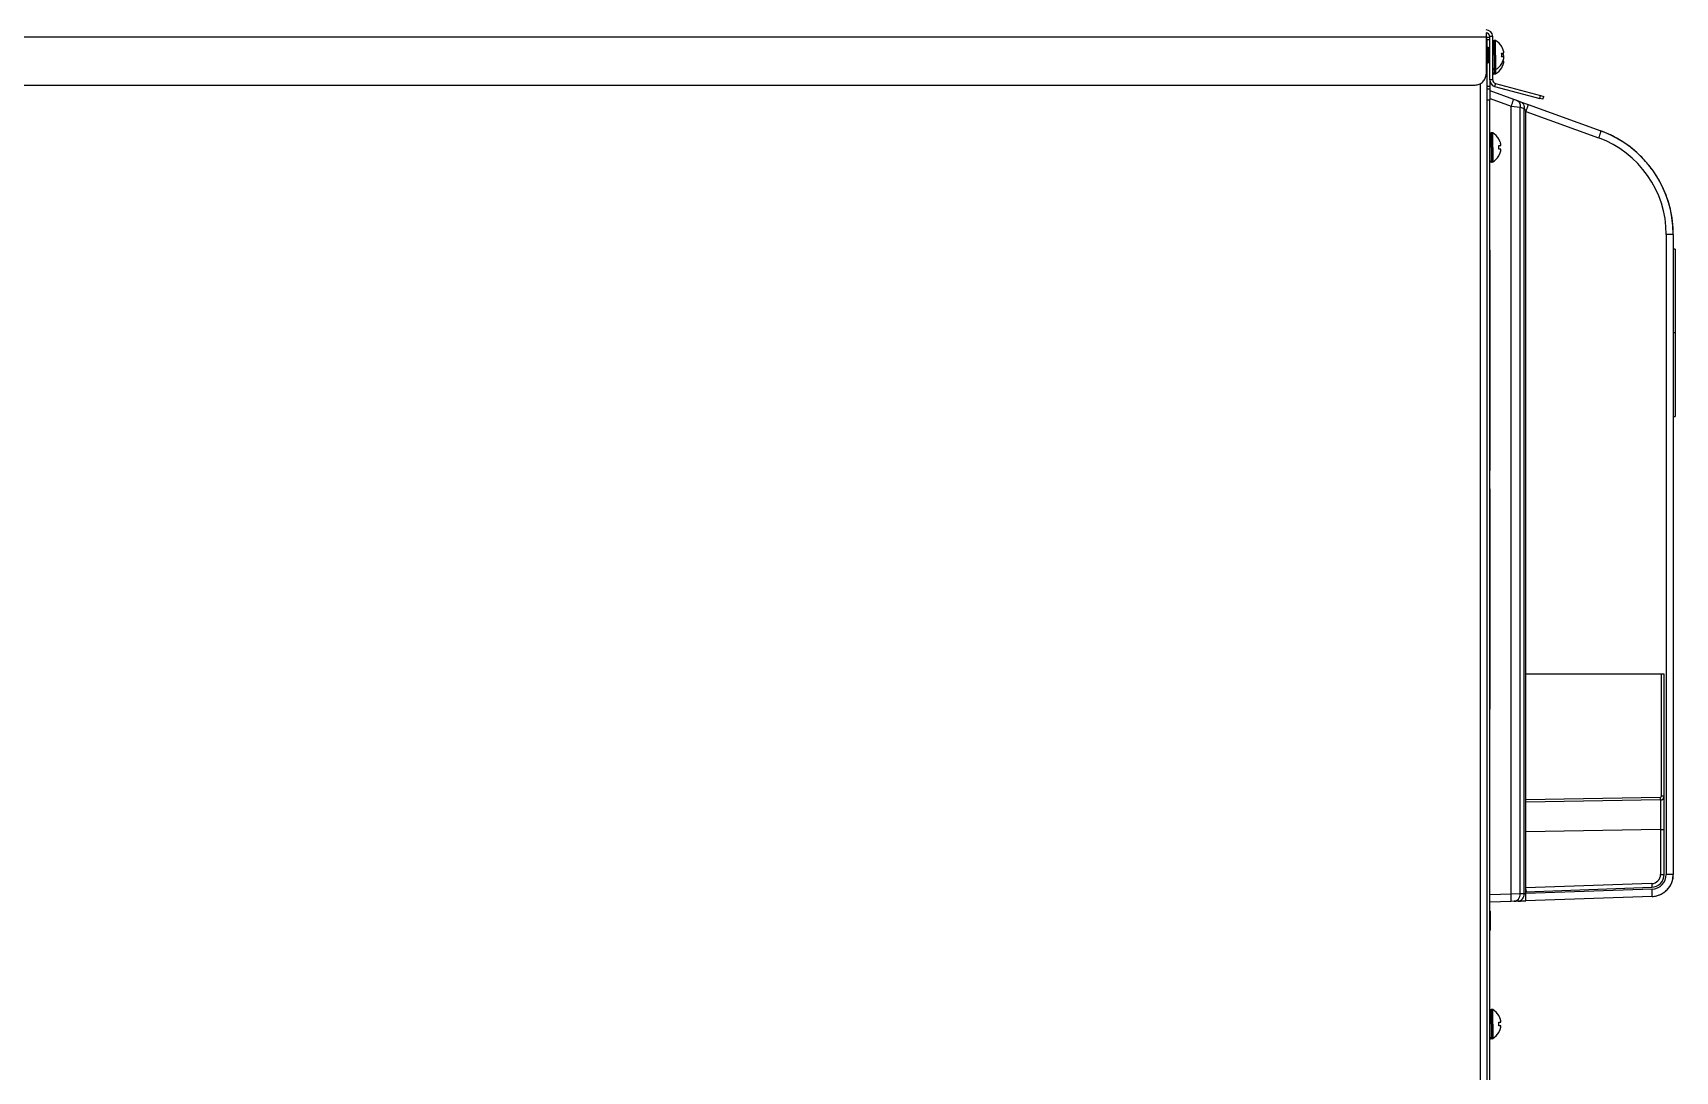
# Model space of a CAD drawing. Extents: x -1584 to 3730, y -1918 to 2655.
# Drawn here: x -1089.8 to -642.5, y 701.5 to 984.3 of the extents above; entities that cross this region are included whole.
import ezdxf

# ---------------------------------------------------------------- set-up
doc = ezdxf.new("R2010")
doc.units = 0
doc.header["$LTSCALE"] = 65.395
doc.layers.get('0').update_dxf_attribs({"linetype": 'CONTINUOUS'})
doc.layers.add('ASSI', color=7, linetype='CONTINUOUS')
doc.layers.add('GEOM', color=7, linetype='CONTINUOUS')

msp = doc.modelspace()

# ---------------------------------------------------------------- linework, layer by layer
at = {"linetype": 'CONTINUOUS'}
for p, q in [((-693.83, 982.35), (-694.03, 982.35)), ((-693.83, 982.35), (-693.83, -137.15)), ((-689.79, 980.5), (-689.75, 980.5)), ((-689.79, 978.7), (-689.24, 978.7)), ((-689.24, 977.7), (-689.79, 977.7)), ((-689.75, 975.9), (-689.79, 975.9)), ((-689.24, 976.55), (-689.46, 976.55)), ((-689.75, 974.75), (-689.79, 974.75)), ((-695.63, 970.4), (-695.63, -137.15)), ((-690.59, 955.35), (-690.55, 955.35)), ((-690.59, 953.55), (-690.04, 953.55)), ((-690.04, 952.55), (-690.59, 952.55)), ((-690.55, 950.75), (-690.59, 950.75)), ((-692.88, 745.09), (-693.03, 745.18)), ((-692.88, 745.09), (-692.88, 739.89)), ((-692.88, 739.89), (-693.03, 739.8)), ((-690.59, 716.65), (-690.55, 716.65)), ((-690.59, 714.85), (-690.04, 714.85)), ((-690.04, 713.85), (-690.59, 713.85)), ((-690.55, 712.05), (-690.59, 712.05))]:
    msp.add_line(p, q, dxfattribs=at)
for centre, radius, start, end in [((-693.84, 978.01), 4.75, 28.9687, 31.5341), ((-693.84, 978.02), 4.75, 28.0074, 28.9684), ((-693.83, 978.02), 4.75, 26.6813, 28.0074), ((-693.83, 978.02), 4.74, 25.5402, 26.6812), ((-693.83, 978.02), 4.74, 24.5722, 25.5402), ((-693.82, 978.02), 4.73, 23.3175, 24.5722), ((-693.82, 978.02), 4.73, 22.5474, 23.3174), ((-693.81, 978.03), 4.72, 21.0025, 22.5476), ((-693.8, 978.03), 4.72, 20.5181, 21.0023), ((-693.79, 978.03), 4.7, 18.4656, 20.5187), ((-693.78, 978.04), 4.68, 17.3773, 18.465), ((-693.54, 978.2), 3.79, 0.0089, 7.5987), ((-693.54, 978.2), 3.79, 352.4013, 359.9911), ((-693.84, 978.39), 4.75, 328.4659, 331.0313), ((-693.84, 978.38), 4.75, 331.0316, 331.9926), ((-693.83, 978.38), 4.75, 331.9926, 333.3187), ((-693.83, 977.23), 4.75, 331.9926, 333.3187), ((-693.83, 978.38), 4.74, 333.3188, 334.4598), ((-693.83, 977.23), 4.74, 333.3188, 334.4598), ((-693.83, 978.38), 4.74, 334.4598, 335.4278), ((-693.83, 977.23), 4.74, 334.4598, 335.4278), ((-693.82, 978.38), 4.73, 335.4278, 336.6825), ((-693.82, 977.23), 4.73, 335.4278, 336.6825), ((-693.82, 978.38), 4.73, 336.6826, 337.4526), ((-693.82, 977.23), 4.73, 336.6826, 337.4526), ((-693.82, 976.87), 4.73, 22.5473, 22.7082), ((-693.81, 976.88), 4.72, 21.0025, 22.5476), ((-693.81, 978.37), 4.72, 337.4524, 338.9975), ((-693.81, 977.22), 4.72, 337.4524, 338.9975), ((-693.8, 976.88), 4.72, 20.5181, 21.0023), ((-693.8, 978.37), 4.72, 338.9977, 339.4819), ((-693.8, 977.22), 4.72, 338.9977, 339.4819), ((-693.79, 976.88), 4.7, 18.4656, 20.5187), ((-693.79, 978.37), 4.7, 339.4813, 341.5344), ((-693.79, 977.22), 4.7, 339.4813, 341.5344), ((-693.78, 976.89), 4.68, 17.3773, 18.465), ((-693.78, 978.36), 4.68, 341.535, 342.6227), ((-693.78, 977.21), 4.68, 341.535, 342.6227), ((-693.76, 978.04), 4.67, 16.3949, 17.3772), ((-693.76, 976.89), 4.67, 16.3949, 17.3772), ((-693.76, 978.36), 4.67, 342.6228, 343.6051), ((-693.76, 977.21), 4.67, 342.6228, 343.6051), ((-693.73, 978.05), 4.64, 14.3176, 16.3964), ((-693.73, 976.9), 4.64, 14.3176, 16.3964), ((-693.73, 978.35), 4.64, 343.6036, 345.6824), ((-693.73, 977.2), 4.64, 343.6036, 345.6824), ((-691.23, 978.95), 2.01, 5.1401, 7.2744), ((-691.23, 978.95), 2.01, 352.7259, 354.7415), ((-691.23, 977.8), 2.01, 5.1401, 7.2744), ((-691.23, 977.45), 2.01, 5.2585, 7.2741), ((-691.23, 977.45), 2.01, 352.7256, 354.8598), ((-691.23, 976.3), 2.01, 5.2585, 7.2741), ((-691.23, 976.3), 2.01, 352.7256, 354.8598), ((-691.2, 978.95), 1.98, 4.2856, 5.1372), ((-691.19, 978.95), 1.97, 3.0233, 4.286), ((-691.19, 978.95), 1.97, 355.3984, 356.7833), ((-691.21, 978.95), 1.98, 354.7442, 355.3991), ((-691.2, 977.8), 1.98, 4.2856, 5.1372), ((-691.19, 977.8), 1.97, 3.0233, 4.286), ((-691.19, 977.8), 1.97, 355.3984, 356.7833), ((-691.2, 977.8), 1.98, 354.8785, 355.3992), ((-691.21, 977.45), 1.98, 4.6009, 5.2558), ((-691.19, 977.45), 1.97, 3.2167, 4.6016), ((-691.19, 977.45), 1.97, 355.714, 356.9766), ((-691.2, 977.45), 1.98, 354.8627, 355.7144), ((-691.21, 976.3), 1.98, 4.6009, 5.2558), ((-691.19, 976.3), 1.97, 3.2167, 4.6016), ((-691.19, 976.3), 1.97, 355.714, 356.9766), ((-691.2, 976.3), 1.98, 354.8627, 355.7144), ((-691.18, 978.95), 1.96, 1.9964, 3.0228), ((-691.17, 978.95), 1.95, 0.9261, 1.9964), ((-691.17, 978.95), 1.95, 359.8006, 0.9258), ((-691.17, 978.95), 1.95, 358.8459, 359.8005), ((-691.18, 978.95), 1.96, 357.6234, 358.8455), ((-691.18, 978.95), 1.96, 356.7841, 357.6235), ((-691.18, 977.8), 1.96, 1.9964, 3.0228), ((-691.17, 977.8), 1.95, 0.9261, 1.9964), ((-691.17, 977.8), 1.95, 359.8006, 0.9258), ((-691.17, 977.8), 1.95, 358.8459, 359.8005), ((-691.18, 977.8), 1.96, 357.6234, 358.8455), ((-691.18, 977.8), 1.96, 357.0527, 357.6236), ((-691.18, 977.8), 1.96, 356.7843, 357.0528), ((-691.18, 977.45), 1.96, 2.3765, 3.2159), ((-691.18, 977.45), 1.95, 1.1545, 2.3767), ((-691.17, 977.45), 1.95, 0.1995, 1.1541), ((-691.17, 977.45), 1.95, 359.0741, 0.1995), ((-691.17, 977.45), 1.95, 358.0037, 359.0738), ((-691.18, 977.45), 1.96, 356.9771, 358.0037), ((-691.18, 976.3), 1.96, 2.3765, 3.2159), ((-691.18, 976.3), 1.95, 1.1545, 2.3767), ((-691.17, 976.3), 1.95, 0.1995, 1.1541), ((-691.17, 976.3), 1.95, 359.0741, 0.1995), ((-691.17, 976.3), 1.95, 358.0037, 359.0738), ((-691.18, 976.3), 1.96, 356.9771, 358.0037), ((-693.84, 977.24), 4.75, 328.4659, 331.0313), ((-693.84, 977.23), 4.75, 331.0316, 331.9926), ((-694.64, 952.86), 4.75, 28.9687, 31.5341), ((-694.34, 953.05), 3.79, 0.0089, 7.5987), ((-694.34, 953.05), 3.79, 352.4013, 359.9911), ((-694.64, 952.87), 4.75, 28.0074, 28.9684), ((-694.63, 952.87), 4.75, 26.6813, 28.0074), ((-694.63, 952.87), 4.74, 25.5402, 26.6812), ((-694.63, 952.87), 4.74, 24.5722, 25.5402), ((-694.62, 952.87), 4.73, 23.3175, 24.5722), ((-694.62, 952.87), 4.73, 22.5474, 23.3174), ((-694.61, 952.88), 4.72, 21.0025, 22.5476), ((-694.6, 952.88), 4.72, 20.5181, 21.0023), ((-694.59, 952.88), 4.7, 18.4656, 20.5187), ((-694.58, 952.89), 4.68, 17.3773, 18.465), ((-694.56, 952.89), 4.67, 16.3949, 17.3772), ((-694.53, 952.9), 4.64, 14.3176, 16.3964), ((-692.03, 953.8), 2.01, 5.1401, 7.2744), ((-692.03, 953.8), 2.01, 352.7259, 354.7415), ((-692, 953.8), 1.98, 4.2856, 5.1372), ((-691.99, 953.8), 1.97, 3.0233, 4.286), ((-691.99, 953.8), 1.97, 355.3984, 356.7833), ((-692.01, 953.8), 1.98, 354.7442, 355.3991), ((-691.98, 953.8), 1.96, 1.9964, 3.0228), ((-691.97, 953.8), 1.95, 0.9261, 1.9964), ((-691.97, 953.8), 1.95, 359.8006, 0.9258), ((-691.97, 953.8), 1.95, 358.8459, 359.8005), ((-691.98, 953.8), 1.96, 357.6234, 358.8455), ((-691.98, 953.8), 1.96, 356.7841, 357.6235), ((-694.64, 953.24), 4.75, 328.4659, 331.0313), ((-694.64, 953.23), 4.75, 331.0316, 331.9926), ((-694.63, 953.23), 4.75, 331.9926, 333.3187), ((-694.63, 953.23), 4.74, 333.3188, 334.4598), ((-694.63, 953.23), 4.74, 334.4598, 335.4278), ((-694.62, 953.23), 4.73, 335.4278, 336.6825), ((-694.62, 953.23), 4.73, 336.6826, 337.4526), ((-694.61, 953.22), 4.72, 337.4524, 338.9975), ((-694.6, 953.22), 4.72, 338.9977, 339.4819), ((-694.59, 953.22), 4.7, 339.4813, 341.5344), ((-694.58, 953.21), 4.68, 341.535, 342.6227), ((-694.56, 953.21), 4.67, 342.6228, 343.6051), ((-694.53, 953.2), 4.64, 343.6036, 345.6824), ((-692.03, 952.3), 2.01, 5.2585, 7.2741), ((-692.03, 952.3), 2.01, 352.7256, 354.8598), ((-692.01, 952.3), 1.98, 4.6009, 5.2558), ((-691.99, 952.3), 1.97, 3.2167, 4.6016), ((-691.99, 952.3), 1.97, 355.714, 356.9766), ((-692, 952.3), 1.98, 354.8627, 355.7144), ((-691.98, 952.3), 1.96, 2.3765, 3.2159), ((-691.98, 952.3), 1.95, 1.1545, 2.3767), ((-691.97, 952.3), 1.95, 0.1995, 1.1541), ((-691.97, 952.3), 1.95, 359.0741, 0.1995), ((-691.97, 952.3), 1.95, 358.0037, 359.0738), ((-691.98, 952.3), 1.96, 356.9771, 358.0037), ((-694.64, 714.16), 4.75, 28.9687, 31.5341), ((-694.64, 714.17), 4.75, 28.0074, 28.9684), ((-694.63, 714.17), 4.75, 26.6813, 28.0074), ((-694.63, 714.17), 4.74, 25.5402, 26.6812), ((-694.63, 714.17), 4.74, 24.5722, 25.5402), ((-694.62, 714.17), 4.73, 23.3175, 24.5722), ((-694.62, 714.17), 4.73, 22.5474, 23.3174), ((-694.61, 714.18), 4.72, 21.0025, 22.5476), ((-694.6, 714.18), 4.72, 20.5181, 21.0023), ((-694.59, 714.18), 4.7, 18.4656, 20.5187), ((-694.58, 714.19), 4.68, 17.3773, 18.465), ((-694.34, 714.35), 3.79, 0.0089, 7.5987), ((-694.34, 714.35), 3.79, 352.4013, 359.9911), ((-694.64, 714.54), 4.75, 328.4659, 331.0313), ((-694.64, 714.53), 4.75, 331.0316, 331.9926), ((-694.63, 714.53), 4.75, 331.9926, 333.3187), ((-694.63, 714.53), 4.74, 333.3188, 334.4598), ((-694.63, 714.53), 4.74, 334.4598, 335.4278), ((-694.62, 714.53), 4.73, 335.4278, 336.6825), ((-694.62, 714.53), 4.73, 336.6826, 337.4526), ((-694.61, 714.52), 4.72, 337.4524, 338.9975), ((-694.6, 714.52), 4.72, 338.9977, 339.4819), ((-694.59, 714.52), 4.7, 339.4813, 341.5344), ((-694.58, 714.51), 4.68, 341.535, 342.6227), ((-694.56, 714.19), 4.67, 16.3949, 17.3772), ((-694.56, 714.51), 4.67, 342.6228, 343.6051), ((-694.53, 714.2), 4.64, 14.3176, 16.3964), ((-694.53, 714.5), 4.64, 343.6036, 345.6824), ((-692.03, 715.1), 2.01, 5.1401, 7.2744), ((-692.03, 715.1), 2.01, 352.7259, 354.7415), ((-692.03, 713.6), 2.01, 5.2585, 7.2741), ((-692.03, 713.6), 2.01, 352.7256, 354.8598), ((-692, 715.1), 1.98, 4.2856, 5.1372), ((-691.99, 715.1), 1.97, 3.0233, 4.286), ((-691.99, 715.1), 1.97, 355.3984, 356.7833), ((-692.01, 715.1), 1.98, 354.7442, 355.3991), ((-692.01, 713.6), 1.98, 4.6009, 5.2558), ((-691.99, 713.6), 1.97, 3.2167, 4.6016), ((-691.99, 713.6), 1.97, 355.714, 356.9766), ((-692, 713.6), 1.98, 354.8627, 355.7144), ((-691.98, 715.1), 1.96, 1.9964, 3.0228), ((-691.97, 715.1), 1.95, 0.9261, 1.9964), ((-691.97, 715.1), 1.95, 359.8006, 0.9258), ((-691.97, 715.1), 1.95, 358.8459, 359.8005), ((-691.98, 715.1), 1.96, 357.6234, 358.8455), ((-691.98, 715.1), 1.96, 356.7841, 357.6235), ((-691.98, 713.6), 1.96, 2.3765, 3.2159), ((-691.98, 713.6), 1.95, 1.1545, 2.3767), ((-691.97, 713.6), 1.95, 0.1995, 1.1541), ((-691.97, 713.6), 1.95, 359.0741, 0.1995), ((-691.97, 713.6), 1.95, 358.0037, 359.0738), ((-691.98, 713.6), 1.96, 356.9771, 358.0037)]:
    msp.add_arc(centre, radius, start, end, dxfattribs=at)
at = {"layer": 'ASSI', "linetype": 'CONTINUOUS'}
for p, q in [((-693.82, 979.8), (-693.83, 979.8)), ((-693.03, 979.8), (-693.14, 979.8)), ((-691.63, 982.2), (-691.83, 982.2)), ((-691.83, 978.2), (-691.83, 982.2)), ((-691.63, 978.2), (-691.63, 982.2)), ((-691.43, 978.2), (-691.43, 982.15)), ((-693.82, 976.6), (-693.83, 976.6)), ((-693.03, 976.6), (-693.14, 976.6)), ((-691.83, 978.2), (-691.83, 974.2)), ((-691.63, 978.2), (-691.63, 974.2)), ((-691.43, 978.2), (-691.43, 974.25)), ((-691.83, 974.2), (-691.83, 973.05)), ((-691.63, 974.2), (-691.83, 974.2)), ((-691.63, 973.05), (-691.83, 973.05)), ((-691.63, 974.2), (-691.63, 973.05)), ((-691.43, 974.25), (-691.43, 973.1)), ((-692.43, 957.05), (-692.63, 957.05)), ((-692.63, 953.05), (-692.63, 957.05)), ((-692.63, 953.05), (-692.63, 949.05)), ((-692.43, 953.05), (-692.43, 957.05)), ((-692.43, 953.05), (-692.43, 949.05)), ((-692.23, 953.05), (-692.23, 957)), ((-692.23, 953.05), (-692.23, 949.1)), ((-692.43, 949.05), (-692.63, 949.05)), ((-692.43, 718.35), (-692.63, 718.35)), ((-692.63, 714.35), (-692.63, 718.35)), ((-692.43, 714.35), (-692.43, 718.35)), ((-692.23, 714.35), (-692.23, 718.3)), ((-692.63, 714.35), (-692.63, 710.35)), ((-692.43, 714.35), (-692.43, 710.35)), ((-692.23, 714.35), (-692.23, 710.4)), ((-692.43, 710.35), (-692.63, 710.35))]:
    msp.add_line(p, q, dxfattribs=at)
for centre, radius, start, end in [((-691.83, 981.8), 0.4, 90, 180), ((-691.63, 981.8), 0.4, 59.6988, 90), ((-693.85, 978), 4.8, 31.5974, 59.6988), ((-693.85, 978), 4.8, 31.4579, 31.5974), ((-693.85, 978.4), 4.8, 300.3012, 328.4026), ((-693.85, 978.4), 4.8, 328.4026, 328.5421), ((-691.83, 974.6), 0.4, 180, 270), ((-691.83, 973.45), 0.4, 180, 270), ((-694.85, 977.25), 4.8, 303.2248, 303.8534), ((-691.63, 974.6), 0.4, 270, 300.3012), ((-691.63, 973.45), 0.4, 270, 300.3012), ((-693.85, 977.25), 4.8, 300.3012, 328.4026), ((-693.85, 977.25), 4.8, 328.4026, 328.5421), ((-692.63, 956.65), 0.4, 90, 180), ((-692.43, 956.65), 0.4, 59.6988, 90), ((-694.65, 952.85), 4.8, 31.5974, 59.6988), ((-694.65, 952.85), 4.8, 31.4579, 31.5974), ((-692.63, 949.45), 0.4, 180, 270), ((-692.43, 949.45), 0.4, 270, 300.3012), ((-694.65, 953.25), 4.8, 300.3012, 328.4026), ((-694.65, 953.25), 4.8, 328.4026, 328.5421), ((-692.63, 717.95), 0.4, 90, 180), ((-692.43, 717.95), 0.4, 59.6988, 90), ((-694.65, 714.15), 4.8, 31.5974, 59.6988), ((-694.65, 714.15), 4.8, 31.4579, 31.5974), ((-694.65, 714.55), 4.8, 300.3012, 328.4026), ((-694.65, 714.55), 4.8, 328.4026, 328.5421), ((-692.63, 710.75), 0.4, 180, 270), ((-692.43, 710.75), 0.4, 270, 300.3012)]:
    msp.add_arc(centre, radius, start, end, dxfattribs=at)
at = {"layer": 'GEOM', "linetype": 'CONTINUOUS'}
for p, q in [((-694.03, 984.26), (-694.03, 984.25)), ((-694.03, 984.25), (-694.03, 983.16)), ((-1455.23, 983.16), (-694.03, 983.16)), ((-694.03, 983.16), (-694.03, 973.05)), ((-693.83, 983.05), (-693.03, 983.05)), ((-693.83, 982.42), (-693.83, 983.05)), ((-693.83, 982.42), (-693.03, 982.42)), ((-693.83, 982.42), (-693.83, 982.35)), ((-693.82, 979.8), (-693.83, 979.8)), ((-693.82, 979.8), (-693.8, 979.83)), ((-693.8, 979.83), (-693.82, 979.8)), ((-693.82, 976.6), (-693.82, 979.8)), ((-693.8, 979.83), (-693.53, 980.3)), ((-693.53, 980.3), (-693.8, 979.83)), ((-693.53, 980.3), (-693.43, 980.3)), ((-693.43, 980.3), (-693.53, 980.3)), ((-693.53, 976.1), (-693.53, 980.3)), ((-693.43, 980.3), (-693.14, 979.8)), ((-693.14, 979.8), (-693.43, 980.3)), ((-693.43, 976.1), (-693.43, 980.3)), ((-693.03, 979.8), (-693.14, 979.8)), ((-693.14, 976.6), (-693.14, 979.8)), ((-693.03, 980.45), (-693.03, 983.25)), ((-692.23, 983.25), (-693.03, 983.25)), ((-693.03, 978.2), (-693.03, 980.45)), ((-692.23, 981.8), (-692.23, 983.25)), ((-692.23, 981.77), (-692.23, 981.8)), ((-692.23, 980.45), (-692.23, 981.77)), ((-692.23, 980.4), (-692.23, 980.45)), ((-692.23, 978.2), (-692.23, 980.4)), ((-693.82, 976.6), (-693.83, 976.6)), ((-693.82, 976.6), (-693.8, 976.57)), ((-693.8, 976.57), (-693.82, 976.6)), ((-693.8, 976.57), (-693.53, 976.1)), ((-693.53, 976.1), (-693.8, 976.57)), ((-693.53, 976.1), (-693.43, 976.1)), ((-693.43, 976.1), (-693.53, 976.1)), ((-693.43, 976.1), (-693.14, 976.6)), ((-693.14, 976.6), (-693.43, 976.1)), ((-693.03, 976.6), (-693.14, 976.6)), ((-693.03, 976.6), (-693.03, 978.2)), ((-693.03, 975.95), (-693.03, 976.6)), ((-693.03, 971.43), (-693.03, 975.95)), ((-692.23, 976), (-692.23, 978.2)), ((-692.23, 975.95), (-692.23, 976)), ((-692.23, 974.63), (-692.23, 975.95)), ((-693.03, 971.43), (-693.03, 969.68)), ((-692.23, 971.43), (-693.03, 971.43)), ((-692.23, 974.6), (-692.23, 974.63)), ((-692.23, 971.43), (-692.23, 974.6)), ((-1452.23, 970.05), (-697.03, 970.05)), ((-693.03, 969.68), (-693.83, 969.68)), ((-693.83, 969.05), (-693.03, 969.05)), ((-693.03, 969.68), (-693.03, 969.05)), ((-693.03, 969.05), (-693.03, 966.05)), ((-693.03, 968.55), (-686.59, 966.2)), ((-693.03, 966.45), (-692.91, 966.4)), ((-692.91, 966.4), (-687.2, 964.32)), ((-691.49, 970.47), (-691.7, 969.69)), ((-691.7, 969.69), (-679.39, 966.4)), ((-691.49, 970.47), (-679.19, 967.17)), ((-686.59, 966.2), (-685.75, 965.9)), ((-679.39, 966.4), (-679.19, 967.17)), ((-678.54, 966.17), (-679.39, 966.4)), ((-679.19, 967.17), (-678.34, 966.94)), ((-678.54, 966.17), (-678.34, 966.94)), ((-678.54, 966.17), (-678.34, 966.94)), ((-693.83, 966.05), (-693.03, 966.05)), ((-693.03, 289.85), (-693.03, 966.05)), ((-687.2, 749.75), (-687.2, 964.32)), ((-687.2, 964.32), (-684.71, 964.02)), ((-685.75, 965.9), (-684.66, 965.5)), ((-684.71, 749.78), (-684.71, 964.02)), ((-684.71, 964.02), (-683.61, 963.62)), ((-684.66, 965.5), (-682.58, 964.75)), ((-683.61, 749.82), (-683.61, 963.62)), ((-683.2, 809.62), (-683.2, 962.87)), ((-683.2, 962.87), (-663.39, 955.66)), ((-682.58, 964.75), (-662.77, 957.54)), ((-644.96, 929.35), (-644.96, 755.09)), ((-643.03, 929.35), (-644.96, 929.35)), ((-643.03, 929.34), (-643.03, 755.09)), ((-692.98, 925.05), (-693.03, 925.05)), ((-692.98, 923.05), (-693.03, 923.05)), ((-692.98, 925.05), (-692.98, 924.78)), ((-692.98, 924.78), (-692.98, 923.05)), ((-692.98, 923.05), (-692.98, 867.05)), ((-642.53, 925.33), (-643.03, 925.33)), ((-642.53, 925.33), (-642.53, 921.82)), ((-642.53, 921.82), (-642.53, 921.59)), ((-642.53, 921.59), (-642.53, 910.72)), ((-642.53, 910.72), (-642.53, 910.63)), ((-642.53, 910.63), (-642.53, 909.61)), ((-642.53, 909.61), (-642.53, 909.01)), ((-642.53, 909.01), (-642.53, 908.51)), ((-642.53, 908.51), (-642.53, 908.27)), ((-642.53, 908.27), (-642.53, 904.4)), ((-642.53, 904.4), (-642.53, 904.36)), ((-642.53, 904.36), (-642.53, 903.81)), ((-642.53, 903.81), (-642.53, 902.55)), ((-642.53, 902.55), (-643.03, 902.55)), ((-642.53, 902.55), (-642.53, 901.51)), ((-642.53, 901.51), (-642.53, 901.29)), ((-642.53, 901.29), (-642.53, 900.92)), ((-642.53, 900.92), (-642.53, 900.83)), ((-642.53, 900.83), (-642.53, 900.7)), ((-642.53, 900.7), (-642.53, 898.85)), ((-642.53, 898.85), (-642.53, 898.84)), ((-642.53, 898.84), (-642.53, 898.79)), ((-642.53, 898.79), (-642.53, 896.61)), ((-642.53, 896.61), (-642.53, 896.09)), ((-642.53, 896.09), (-642.53, 895.53)), ((-642.53, 895.53), (-642.53, 895.37)), ((-642.53, 895.37), (-642.53, 895.03)), ((-642.53, 895.03), (-642.53, 894.47)), ((-642.53, 894.47), (-642.53, 894.44)), ((-642.53, 894.44), (-642.53, 883.51)), ((-642.53, 883.51), (-642.53, 883.33)), ((-642.53, 883.33), (-642.53, 879.77)), ((-643.03, 879.77), (-642.53, 879.77)), ((-692.98, 867.05), (-693.03, 867.05)), ((-692.98, 865.05), (-693.03, 865.05)), ((-692.98, 865.05), (-693.03, 865.05)), ((-692.98, 867.05), (-692.98, 865.32)), ((-692.98, 865.32), (-692.98, 865.05)), ((-692.98, 860.05), (-693.03, 860.05)), ((-692.98, 860.05), (-692.98, 859.78)), ((-692.98, 859.78), (-692.98, 858.05)), ((-692.98, 858.05), (-693.03, 858.05)), ((-692.98, 858.05), (-692.98, 802.05)), ((-645.53, 809.62), (-683.2, 809.62)), ((-683.2, 750.39), (-683.2, 809.62)), ((-646.28, 776.36), (-646.28, 809.62)), ((-645.53, 755.09), (-645.53, 809.62)), ((-692.98, 802.05), (-693.03, 802.05)), ((-692.98, 802.05), (-692.98, 800.32)), ((-692.98, 800.05), (-693.03, 800.05)), ((-692.98, 800.05), (-693.03, 800.05)), ((-692.98, 800.32), (-692.98, 800.05)), ((-683.18, 775.47), (-646.52, 776.11)), ((-646.52, 775.36), (-683.17, 774.72)), ((-645.53, 776.36), (-646.28, 776.36)), ((-646.52, 767.36), (-683.17, 766.72)), ((-646.52, 767.36), (-645.53, 767.36)), ((-646.52, 767.36), (-646.52, 755.09)), ((-683.2, 750.39), (-648.91, 751.59)), ((-648.93, 752.59), (-683.17, 751.4)), ((-646.52, 755.09), (-645.53, 755.09)), ((-643.03, 755.09), (-644.96, 755.09)), ((-687.2, 749.75), (-693.03, 749.55)), ((-687.2, 747.75), (-693.03, 747.55)), ((-684.71, 749.78), (-687.2, 749.75)), ((-686.37, 747.78), (-687.2, 747.75)), ((-685.28, 747.82), (-686.37, 747.78)), ((-683.2, 747.89), (-685.28, 747.82)), ((-685.28, 747.82), (-684.65, 747.84)), ((-684.65, 747.84), (-685.28, 747.82)), ((-683.61, 749.82), (-684.71, 749.78)), ((-684.65, 747.84), (-683.2, 747.89)), ((-683.2, 747.89), (-684.65, 747.84)), ((-648.82, 751.09), (-683.2, 749.89)), ((-683.2, 749.89), (-683.2, 750.39)), ((-648.82, 749.09), (-683.2, 747.89)), ((-648.82, 749.09), (-683.2, 747.89))]:
    msp.add_line(p, q, dxfattribs=at)
for centre, radius, start, end in [((-694.03, 983.25), 1.8, 0, 90), ((-694.03, 983.25), 1, 0, 90), ((-691.23, 971.43), 1.8, 180, 255), ((-691.23, 971.43), 1, 180, 255), ((-673.03, 929.35), 30, 359.9988, 70.0012), ((-673.03, 929.35), 30, 61.3177, 70), ((-673.03, 929.35), 30, 61.3175, 70), ((-673.03, 929.35), 30, 61.3277, 70.0012), ((-672.96, 929.35), 28, 0, 70), ((-673.03, 929.35), 30, 58.7363, 60.8469), ((-673.03, 929.35), 30, 52.3989, 57.7284), ((-673.03, 929.35), 30, 48.0691, 52.4063), ((-673.03, 929.35), 30, 48.0355, 52.3989), ((-673.03, 929.35), 30, 48.0332, 51.6877), ((-673.03, 929.35), 30, 44.0792, 48.0691), ((-673.03, 929.35), 30, 43.3103, 48.0355), ((-673.03, 929.35), 30, 43.3103, 48.0332), ((-673.03, 929.35), 30, 43.3115, 44.0792), ((-673.03, 929.35), 30, 42.5311, 43.3103), ((-673.03, 929.35), 30, 42.5311, 43.3103), ((-673.03, 929.35), 30, 42.5431, 43.3115), ((-673.03, 929.35), 30, 35.0206, 42.5431), ((-673.03, 929.35), 30, 35.0211, 42.5311), ((-673.03, 929.35), 30, 29.5113, 34.6886), ((-673.03, 929.35), 30, 29.462, 34.6851), ((-673.03, 929.35), 30, 29.4721, 34.687), ((-673.03, 929.35), 30, 28.5432, 29.5113), ((-673.03, 929.35), 30, 29.2098, 29.4721), ((-673.03, 929.35), 30, 27.8106, 29.462), ((-673.03, 929.35), 30, 28.1307, 29.2098), ((-673.03, 929.35), 30, 27.7955, 28.5432), ((-673.03, 929.35), 30, 27.8106, 28.1307), ((-673.03, 929.35), 30, 359.9989, 27.7955), ((-646.53, 776.36), 1, 271.0001, 0.0048), ((-646.53, 776.36), 0.25, 271.0012, 359.9988), ((-646.53, 776.36), 1, 271, 292.2595), ((-646.53, 776.36), 1, 292.2595, 294.4585), ((-646.53, 776.36), 1, 294.4585, 314.2727), ((-646.53, 776.36), 1, 314.2727, 317.0876), ((-646.53, 776.36), 1, 317.0876, 336.9416), ((-646.53, 776.36), 1, 336.9416, 339.3506), ((-649.02, 755.09), 2.5, 272.0002, 359.9994), ((-649.03, 755.09), 3.5, 272, 360), ((-649.03, 755.09), 6, 272, 360), ((-648.96, 755.09), 4, 272.0005, 359.9995), ((-649.03, 755.09), 6, 316.0051, 322.2888), ((-649.03, 755.09), 6, 316.0051, 322.2887), ((-649.03, 755.09), 6, 316.0051, 322.2888), ((-649.03, 755.09), 6, 322.2888, 329.3038), ((-649.03, 755.09), 6, 322.2887, 329.3039), ((-649.03, 755.09), 6, 322.2888, 329.3038), ((-649.03, 755.09), 6, 329.3038, 334.8596), ((-649.03, 755.09), 6, 329.3039, 334.8596), ((-649.03, 755.09), 6, 329.3038, 334.8596), ((-649.03, 755.09), 6, 334.8596, 342.9383), ((-649.03, 755.09), 6, 334.8596, 342.9383), ((-649.03, 755.09), 6, 334.8596, 342.9383), ((-649.03, 755.09), 6, 342.9383, 347.4299), ((-649.03, 755.09), 6, 342.9383, 347.4299), ((-649.03, 755.09), 6, 342.9383, 347.4299), ((-649.03, 755.09), 6, 347.4299, 360), ((-649.03, 755.09), 6, 347.4299, 360), ((-649.03, 755.09), 6, 347.4299, 360), ((-736.17, 749.54), 53.03, 1.5941, 2.0073), ((-649.03, 755.09), 6, 272, 284.5728), ((-649.03, 755.09), 6, 272, 284.5728), ((-649.03, 755.09), 6, 272, 284.5728), ((-649.03, 755.09), 6, 284.5728, 289.0384), ((-649.03, 755.09), 6, 284.5728, 289.0385), ((-649.03, 755.09), 6, 284.5728, 289.0384), ((-649.03, 755.09), 6, 289.0384, 297.1453), ((-649.03, 755.09), 6, 289.0385, 297.1453), ((-649.03, 755.09), 6, 289.0384, 297.1453), ((-649.03, 755.09), 6, 297.1453, 302.7673), ((-649.03, 755.09), 6, 297.1453, 302.7674), ((-649.03, 755.09), 6, 297.1453, 302.7673), ((-649.03, 755.09), 6, 302.7673, 309.7174), ((-649.03, 755.09), 6, 302.7674, 309.7174), ((-649.03, 755.09), 6, 302.7673, 309.7174), ((-649.03, 755.09), 6, 309.7174, 316.0051), ((-649.03, 755.09), 6, 309.7174, 316.0051), ((-649.03, 755.09), 6, 309.7174, 316.0051)]:
    msp.add_arc(centre, radius, start, end, dxfattribs=at)
for points, knots in [([(-697.03, 970.05), (-696.64, 970.05), (-695.85, 970.21), (-694.86, 970.87), (-694.19, 971.87), (-694.03, 972.66), (-694.03, 973.05)], [0, 0, 0, 0, 0.250158, 0.500224, 0.750158, 1, 1, 1, 1]), ([(-686.59, 966.2), (-686.58, 966.2), (-686.58, 966.18), (-686.59, 966.16), (-686.6, 966.11), (-686.62, 966.02), (-686.67, 965.86), (-686.74, 965.63), (-686.84, 965.35), (-686.99, 964.91), (-687.11, 964.56), (-687.2, 964.32)], [0, 0, 0, 0, 0.005793, 0.020492, 0.044395, 0.077402, 0.16964, 0.293523, 0.444566, 0.617192, 1, 1, 1, 1]), ([(-685.75, 965.9), (-685.58, 965.84), (-685.26, 965.65), (-684.78, 965.04), (-684.67, 964.42), (-684.71, 964.02)], [0, 0, 0, 0, 0.236281, 0.480607, 1, 1, 1, 1]), ([(-684.66, 965.5), (-684.49, 965.44), (-684.17, 965.25), (-683.69, 964.64), (-683.58, 964.02), (-683.61, 963.62)], [0, 0, 0, 0, 0.236281, 0.480607, 1, 1, 1, 1]), ([(-683.61, 963.62), (-683.58, 963.57), (-683.44, 963.31), (-683.31, 963.06), (-683.2, 962.87)], [0, 0, 0, 0, 0.226362, 1, 1, 1, 1]), ([(-682.58, 964.75), (-682.58, 964.75), (-682.58, 964.73), (-682.59, 964.7), (-682.6, 964.65), (-682.62, 964.56), (-682.67, 964.4), (-682.74, 964.17), (-682.84, 963.89), (-682.99, 963.45), (-683.11, 963.1), (-683.2, 962.87)], [0, 0, 0, 0, 0.005793, 0.020492, 0.044395, 0.077403, 0.16964, 0.293523, 0.444566, 0.617192, 1, 1, 1, 1]), ([(-662.77, 957.54), (-662.77, 957.53), (-662.77, 957.52), (-662.77, 957.49), (-662.78, 957.44), (-662.81, 957.35), (-662.86, 957.19), (-662.93, 956.96), (-663.03, 956.68), (-663.18, 956.24), (-663.3, 955.89), (-663.39, 955.66)], [0, 0, 0, 0, 0.005793, 0.020492, 0.044395, 0.077403, 0.16964, 0.293523, 0.444566, 0.617192, 1, 1, 1, 1]), ([(-646.52, 775.36), (-646.51, 775.36), (-646.52, 775.39), (-646.51, 775.42), (-646.52, 775.5), (-646.51, 775.59), (-646.52, 775.7), (-646.52, 775.88), (-646.52, 776.02), (-646.52, 776.11)], [0, 0, 0, 0, 0.019495, 0.07638, 0.168575, 0.292874, 0.444375, 0.61785, 1, 1, 1, 1]), ([(-646.52, 775.36), (-646.51, 775.36), (-646.52, 775.34), (-646.51, 775.32), (-646.51, 775.27), (-646.51, 775.2), (-646.51, 775.12), (-646.51, 774.96), (-646.51, 774.73), (-646.51, 774.4), (-646.51, 773.99), (-646.51, 773.53), (-646.51, 772.79), (-646.51, 771.75), (-646.51, 770.39), (-646.51, 768.9), (-646.51, 767.88), (-646.52, 767.36)], [0, 0, 0, 0, 0.001214, 0.004827, 0.01083, 0.019212, 0.029961, 0.043052, 0.076105, 0.118058, 0.168509, 0.22696, 0.292868, 0.444414, 0.617293, 0.804923, 1, 1, 1, 1]), ([(-648.93, 752.59), (-648.92, 752.46), (-648.92, 752.28), (-648.91, 752.04), (-648.91, 751.89), (-648.91, 751.77), (-648.9, 751.68), (-648.91, 751.63), (-648.9, 751.59), (-648.91, 751.59)], [0, 0, 0, 0, 0.382543, 0.55542, 0.70682, 0.831056, 0.923538, 0.980443, 1, 1, 1, 1]), ([(-687.2, 747.75), (-687.2, 747.75), (-687.19, 747.77), (-687.19, 747.8), (-687.18, 747.85), (-687.18, 747.95), (-687.17, 748.11), (-687.17, 748.36), (-687.17, 748.66), (-687.18, 749.13), (-687.19, 749.5), (-687.2, 749.75)], [0, 0, 0, 0, 0.005911, 0.020689, 0.044676, 0.077779, 0.170232, 0.29432, 0.445489, 0.618082, 1, 1, 1, 1]), ([(-686.37, 747.78), (-686.15, 747.79), (-685.69, 747.91), (-684.94, 748.53), (-684.7, 749.29), (-684.71, 749.78)], [0, 0, 0, 0, 0.23534, 0.480619, 1, 1, 1, 1]), ([(-685.28, 747.82), (-685.05, 747.83), (-684.6, 747.95), (-683.85, 748.57), (-683.61, 749.33), (-683.61, 749.82)], [0, 0, 0, 0, 0.23534, 0.480619, 1, 1, 1, 1]), ([(-683.2, 749.89), (-683.24, 749.89), (-683.38, 749.86), (-683.52, 749.84), (-683.61, 749.82)], [0, 0, 0, 0, 0.298525, 1, 1, 1, 1]), ([(-683.2, 747.89), (-683.19, 747.89), (-683.19, 747.91), (-683.18, 747.94), (-683.18, 747.99), (-683.17, 748.09), (-683.17, 748.25), (-683.17, 748.5), (-683.17, 748.8), (-683.18, 749.27), (-683.19, 749.64), (-683.2, 749.89)], [0, 0, 0, 0, 0.005911, 0.020689, 0.044676, 0.077779, 0.170232, 0.29432, 0.445489, 0.618082, 1, 1, 1, 1]), ([(-683.16, 751.01), (-683.16, 750.93), (-683.16, 750.81), (-683.15, 750.66), (-683.15, 750.57), (-683.15, 750.5), (-683.15, 750.44), (-683.16, 750.42), (-683.15, 750.4), (-683.16, 750.4)], [0, 0, 0, 0, 0.407505, 0.579882, 0.726338, 0.843868, 0.929627, 0.981922, 1, 1, 1, 1]), ([(-648.82, 749.09), (-648.82, 749.09), (-648.81, 749.11), (-648.81, 749.14), (-648.81, 749.19), (-648.8, 749.29), (-648.8, 749.45), (-648.79, 749.7), (-648.8, 750), (-648.8, 750.47), (-648.81, 750.84), (-648.82, 751.09)], [0, 0, 0, 0, 0.005911, 0.020689, 0.044676, 0.077779, 0.170232, 0.29432, 0.445489, 0.618082, 1, 1, 1, 1])]:
    msp.add_open_spline(points, degree=3, knots=knots, dxfattribs=at)

doc.saveas('drawing.dxf')
